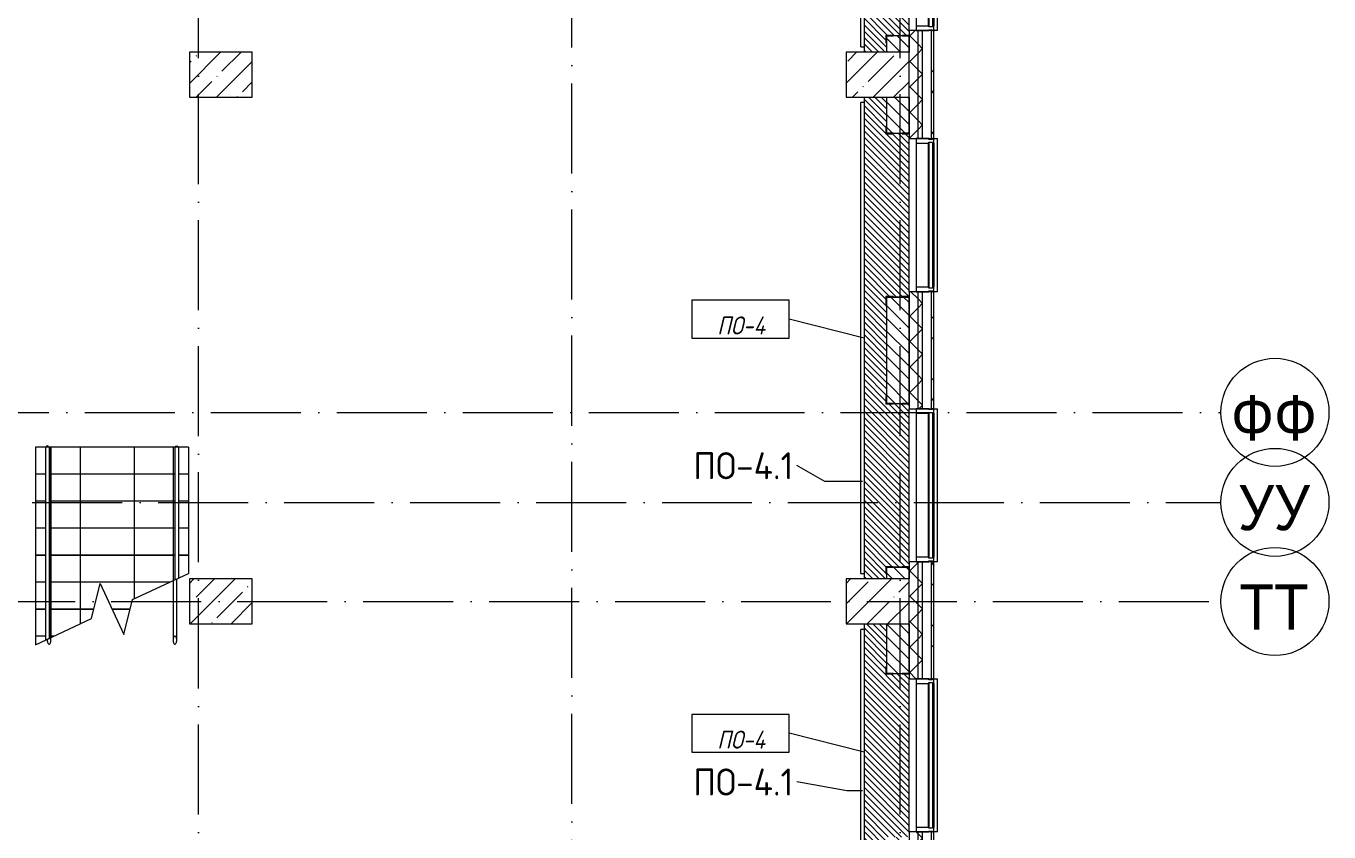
# Model space of a CAD drawing. Header units: millimetres. Extents: x -6467 to 106027, y -7090 to 195095.
# Drawn here: x 91435 to 105918, y 70921 to 79871 of the extents above; entities that cross this region are included whole.
import ezdxf

# ---------------------------------------------------------------- set-up
doc = ezdxf.new("R2010")
doc.units = ezdxf.units.MM
doc.linetypes.add('50_200_ШТРИХ_1Т_ш5_п1_п1_', pattern=[1400, 1000, -200, 0, -200])
for name, color, linetype, lineweight in [('A-FLOR', 7, 'Continuous', 9), ('A-FLOR-IDEN', 7, 'Continuous', 9), ('A-GLAZ', 7, 'Continuous', 5), ('A-GLAZ-CWMG', 7, 'Continuous', 9), ('A-GLAZ-CWMG-1', 7, 'Continuous', 20), ('A-WALL', 7, 'Continuous', 5), ('A-WALL-FNSH-1', 7, 'Continuous', 5), ('A-WALL-IDEN', 7, 'Continuous', 9), ('I-WALL', 7, 'Continuous', 5), ('S-COLS', 7, 'Continuous', 9), ('S-COLS-1', 7, 'Continuous', 5), ('Балясины', 7, 'Continuous', 5), ('Верхние поручни', 7, 'Continuous', 9), ('Ограждение-2', 7, 'Continuous', 5), ('Перила', 7, 'Continuous', 9)]:
    doc.layers.add(name, color=color, linetype=linetype, lineweight=lineweight)
for name, color, linetype, lineweight, true_color in [('A-FLOR-PATT-1', 7, 'Continuous', 5, 0xd61c12), ('A-GENM-1', 7, 'Continuous', 9, 0xaaaaaa), ('A-GENM-2', 7, 'Continuous', 20, 0xaaaaaa), ('A-WALL-3', 7, 'Continuous', 5, 0x787878), ('S-STRS-1', 7, 'Continuous', 9, 0xaaaaaa), ('S-STRS-2', 7, 'Continuous', 5, 0xbfbfbf), ('S-STRS-MBND-1', 7, 'Continuous', 9, 0xaaaaaa), ('Оси-1', 7, 'Continuous', 20, 0xaaaaaa), ('Оси-2', 7, 'Continuous', 9, 0xaaaaaa), ('Оси-3', 7, '50_200_ШТРИХ_1Т_ш5_п1_п1_', 9, 0xaaaaaa)]:
    doc.layers.add(name, color=color, linetype=linetype, lineweight=lineweight, true_color=true_color)
doc.styles.add('Arial', font='arial.ttf', dxfattribs={"width": 0.9, "height": 500})
doc.styles.add('GOST Common', font='', dxfattribs={"height": 300})
doc.styles.add('GOST Common_I', font='', dxfattribs={"width": 0.9, "height": 200})
doc.styles.get('GOST Common').set_extended_font_data('GOST Common')
doc.styles.get('GOST Common_I').set_extended_font_data('GOST Common', italic=True)
pattern_1 = [(45, (0, 0), (-141.42136, 141.42136), []), (135, (0, 0), (-141.42136, -141.42136), [])]
pattern_2 = [(90, (93240, 75196.04), (-600, 4e-14), []), (180, (93240, 75196.04), (-7e-14, -600), [])]

# ---------------------------------------------------------------- blocks, each defined once
blk = doc.blocks.new('Прямоугольный импост - Импост структурный с накладкой - 180мм-22437226-АИ_План этажа Радиаторы_2')
at = {"layer": 'A-GLAZ-CWMG-1'}
for p, q in [((-50, 0), (-50, 17)), ((-50, 17), (0, 17)), ((-40, 0), (-50, 0)), ((-40, -40), (-40, 0)), ((0, 0), (-10, 0)), ((-10, 0), (-10, -40)), ((0, 17), (0, 0)), ((-50, -180), (-50, -40)), ((-50, -40), (-40, -40)), ((-10, -40), (0, -40)), ((0, -40), (0, -180)), ((0, -180), (-50, -180))]:
    blk.add_line(p, q, dxfattribs=at)
blk = doc.blocks.new('Прямоугольный импост - Импост структурный с накладкой - 180мм-22437089-АИ_План этажа Радиаторы_2')
at = {"layer": 'A-GLAZ-CWMG'}
for p, q in [((47650, 55111), (46050, 55111)), ((47650, 54931), (46050, 54931)), ((47650, 54914), (46050, 54914))]:
    blk.add_line(p, q, dxfattribs=at)
blk = doc.blocks.new('Прямоугольный импост - Импост структурный с накладкой - 180мм-22437297-АИ_План этажа Радиаторы_2')
at = {"layer": 'A-GLAZ-CWMG-1'}
for p, q in [((0, 17), (-50, 17)), ((-50, 17), (-50, 0)), ((-50, 0), (-40, 0)), ((-40, 0), (-40, -40)), ((-10, -40), (-10, 0)), ((-10, 0), (0, 0)), ((0, 0), (0, 17)), ((-40, -40), (-50, -40)), ((-50, -40), (-50, -180)), ((0, -40), (-10, -40)), ((0, -180), (0, -40)), ((-50, -180), (0, -180))]:
    blk.add_line(p, q, dxfattribs=at)
blk = doc.blocks.new('BSC_Колонна _Прямоугольная - 500х700-V304-АИ_План этажа Радиаторы_2')
at = {"layer": 'S-COLS-1'}
h = blk.add_hatch(dxfattribs=at)
h.set_pattern_fill('FP_200', color=256, style=0, pattern_type=2)
h.set_pattern_definition([(315, (-73481.04, 93600), (228.0985, 228.0985), []), (315, (-73481.04, 93371.9), (228.0985, 228.0985), [403.225, -80.645, 6.706, -73.939])])
h.paths.add_polyline_path([(-250, 350), (-250, -350), (250, -350), (250, 350), (-232, 350)])
for p, q in [((250, 350), (-250, 350)), ((-250, 350), (-250, -350)), ((250, -350), (250, 350)), ((-250, -350), (250, -350))]:
    blk.add_line(p, q, dxfattribs=at)
blk = doc.blocks.new('BSC_Колонна _Прямоугольная - 500х700-V306-АИ_План этажа Радиаторы_2')
at = {"layer": 'S-COLS-1'}
h = blk.add_hatch(dxfattribs=at)
h.set_pattern_fill('FP_202', color=256, style=0, pattern_type=2)
h.set_pattern_definition([(315, (-73481.04, 100900), (228.0985, 228.0985), []), (315, (-73481.04, 100671.9), (228.0985, 228.0985), [403.225, -80.645, 6.706, -73.939])])
h.paths.add_polyline_path([(-250, 73), (-250, -350), (250, -350), (250, 350), (-250, 350)])
for p, q in [((250, 350), (-250, 350)), ((-250, 350), (-250, -350)), ((250, -350), (250, 350)), ((-250, -350), (250, -350))]:
    blk.add_line(p, q, dxfattribs=at)
blk = doc.blocks.new('BSC_Колонна _Прямоугольная - 500х700-V307-АИ_План этажа Радиаторы_2')
at = {"layer": 'S-COLS-1'}
h = blk.add_hatch(dxfattribs=at)
h.set_pattern_fill('FP_203', color=256, style=0, pattern_type=2)
h.set_pattern_definition([(315, (-79331.04, 93600), (228.0985, 228.0985), []), (315, (-79331.04, 93371.9), (228.0985, 228.0985), [403.225, -80.645, 6.706, -73.939])])
h.paths.add_polyline_path([(-250, 350), (-250, -350), (250, -350), (250, 350)])
for p, q in [((250, 350), (-250, 350)), ((-250, 350), (-250, -350)), ((250, -350), (250, 350)), ((-250, -350), (250, -350))]:
    blk.add_line(p, q, dxfattribs=at)
blk = doc.blocks.new('BSC_Колонна _Прямоугольная - 500х700-V308-АИ_План этажа Радиаторы_2')
at = {"layer": 'S-COLS-1'}
h = blk.add_hatch(dxfattribs=at)
h.set_pattern_fill('FP_204', color=256, style=0, pattern_type=2)
h.set_pattern_definition([(315, (-79331.04, 100900), (228.0985, 228.0985), []), (315, (-79331.04, 100671.9), (228.0985, 228.0985), [403.225, -80.645, 6.706, -73.939])])
h.paths.add_polyline_path([(-250, 350), (-250, -350), (250, -350), (250, 350)])
for p, q in [((250, 350), (-250, 350)), ((-250, 350), (-250, -350)), ((250, -350), (250, 350)), ((-250, -350), (250, -350))]:
    blk.add_line(p, q, dxfattribs=at)
blk = doc.blocks.new('Ограждение - 25 мм-23203566-АИ_План этажа Радиаторы_2')
at = {"layer": 'Ограждение-2'}
h = blk.add_hatch(dxfattribs=at)
h.set_pattern_fill('FP_238', color=256, style=0, pattern_type=2)
h.set_pattern_definition([(225, (93109.6, -75196.04), (70.71068, -70.71068), [])])
h.paths.add_polyline_path([(12, 0), (-13, 0), (-9, 9), (0, 12), (9, 9)])
at = {"layer": 'Балясины'}
blk.add_arc((0, 0), 12.5, 360, 180, dxfattribs=at)
blk = doc.blocks.new('Ограждение - Ограждение-23203460-АИ_План этажа Радиаторы_2')
at = {"extrusion": (0, 0, -1), "zscale": -1}
blk.add_blockref('Ограждение - 25 мм-23203566-АИ_План этажа Радиаторы_2', (-93110, 75196), dxfattribs=at)
blk = doc.blocks.new('Тип верхнего поручня - Верхний поручень_Внутренний_-23203518-АИ_План этажа Радиаторы_2')
at = {"layer": 'Верхние поручни'}
for p, q in [((93130, 75196), (93090, 75196)), ((93090, 75196), (93090, 73722)), ((93130, 75196), (93130, 73741)), ((93090, 73722), (93130, 73741))]:
    blk.add_line(p, q, dxfattribs=at)
blk = doc.blocks.new('Тип перил - Перила_Внутренний_-23203534-АИ_План этажа Радиаторы_2')
at = {"layer": 'Перила'}
for p, q in [((93070, 75196), (93070, 73051)), ((93110, 73051), (93110, 73732))]:
    blk.add_line(p, q, dxfattribs=at)
at = {"layer": 'Перила', "flags": 128}
for points in [[(93110, 73051), (93109, 73060), (93108, 73068), (93106, 73076), (93104, 73083), (93101, 73089), (93097, 73093), (93094, 73095), (93090, 73096), (93086, 73095), (93082, 73093), (93078, 73089), (93075, 73083), (93073, 73076), (93071, 73068), (93070, 73060), (93070, 73051)], [(93070, 73051), (93070, 73043), (93071, 73034), (93073, 73026), (93075, 73020), (93078, 73014), (93082, 73010), (93086, 73007), (93090, 73007), (93094, 73007), (93097, 73010), (93101, 73014), (93104, 73020), (93106, 73026), (93108, 73034), (93109, 73043), (93110, 73051)]]:
    blk.add_lwpolyline(points, dxfattribs=at)
blk = doc.blocks.new('Тип перил - Перила_Внутренний_-V348-АИ_План этажа Радиаторы_2')
at = {"layer": 'Перила'}
for p, q in [((93090, 75196), (93070, 75196)), ((93070, 75196), (93070, 73713)), ((93070, 73713), (93090, 73722))]:
    blk.add_line(p, q, dxfattribs=at)
blk = doc.blocks.new('Тип перил - Перила_Внутренний_-23203550-АИ_План этажа Радиаторы_2')
at = {"layer": 'Перила'}
for p, q in [((93070, 75196), (93070, 73051)), ((93110, 73051), (93110, 73732))]:
    blk.add_line(p, q, dxfattribs=at)
at = {"layer": 'Перила', "flags": 128}
for points in [[(93110, 73051), (93109, 73060), (93108, 73068), (93106, 73076), (93104, 73083), (93101, 73089), (93097, 73093), (93094, 73095), (93090, 73096), (93086, 73095), (93082, 73093), (93078, 73089), (93075, 73083), (93073, 73076), (93071, 73068), (93070, 73060), (93070, 73051)], [(93070, 73051), (93070, 73043), (93071, 73034), (93073, 73026), (93075, 73020), (93078, 73014), (93082, 73010), (93086, 73007), (93090, 73007), (93094, 73007), (93097, 73010), (93101, 73014), (93104, 73020), (93106, 73026), (93108, 73034), (93109, 73043), (93110, 73051)]]:
    blk.add_lwpolyline(points, dxfattribs=at)
blk = doc.blocks.new('Тип перил - Перила_Внутренний_-V349-АИ_План этажа Радиаторы_2')
at = {"layer": 'Перила'}
for p, q in [((93090, 75196), (93070, 75196)), ((93070, 75196), (93070, 73713)), ((93070, 73713), (93090, 73722))]:
    blk.add_line(p, q, dxfattribs=at)
blk = doc.blocks.new('Фахверк _газобетон торцы_320 - Фахверк _газобетон торцы_-25573827-АИ_План этажа Радиаторы_2')
at = {"layer": 'A-GENM-2'}
for p, q in [((89406, 11135), (89325, 11135)), ((89325, 11135), (89325, 11129)), ((89325, 11129), (89400, 11129)), ((89400, 11129), (89400, 11054)), ((89400, 11054), (89406, 11054)), ((89406, 11054), (89406, 11135)), ((89400, 10879), (89325, 10879)), ((89325, 10879), (89325, 10873)), ((89325, 10873), (89406, 10873)), ((89400, 10954), (89400, 10879)), ((89406, 10954), (89400, 10954)), ((89406, 10873), (89406, 10954))]:
    blk.add_line(p, q, dxfattribs=at)
blk = doc.blocks.new('Фахверк _газобетон торцы_322 - Фахверк _газобетон торцы_-25573867-АИ_План этажа Радиаторы_2')
at = {"layer": 'A-GENM-2'}
for p, q in [((89406, 11135), (89325, 11135)), ((89325, 11135), (89325, 11129)), ((89325, 11129), (89400, 11129)), ((89400, 11129), (89400, 11054)), ((89400, 11054), (89406, 11054)), ((89406, 11054), (89406, 11135)), ((89400, 10879), (89325, 10879)), ((89325, 10879), (89325, 10873)), ((89325, 10873), (89406, 10873)), ((89400, 10954), (89400, 10879)), ((89406, 10954), (89400, 10954)), ((89406, 10873), (89406, 10954))]:
    blk.add_line(p, q, dxfattribs=at)
blk = doc.blocks.new('Фахверк _газобетон торцы_323 - Фахверк _газобетон торцы_-25573887-АИ_План этажа Радиаторы_2')
at = {"layer": 'A-GENM-2'}
for p, q in [((89406, 156989), (89325, 156989)), ((89325, 156989), (89325, 156983)), ((89325, 156983), (89400, 156983)), ((89400, 156983), (89400, 156908)), ((89400, 156908), (89406, 156908)), ((89406, 156908), (89406, 156989)), ((89400, 156733), (89325, 156733)), ((89325, 156733), (89325, 156727)), ((89325, 156727), (89406, 156727)), ((89406, 156808), (89400, 156808)), ((89400, 156808), (89400, 156733)), ((89406, 156727), (89406, 156808))]:
    blk.add_line(p, q, dxfattribs=at)
blk = doc.blocks.new('Фахверк _газобетон торцы_324 - Фахверк _газобетон торцы_-25573907-АИ_План этажа Радиаторы_2')
at = {"layer": 'A-GENM-2'}
for p, q in [((89406, 11135), (89325, 11135)), ((89325, 11135), (89325, 11129)), ((89325, 11129), (89400, 11129)), ((89400, 11129), (89400, 11054)), ((89400, 11054), (89406, 11054)), ((89406, 11054), (89406, 11135)), ((89400, 10879), (89325, 10879)), ((89325, 10879), (89325, 10873)), ((89325, 10873), (89406, 10873)), ((89400, 10954), (89400, 10879)), ((89406, 10954), (89400, 10954)), ((89406, 10873), (89406, 10954))]:
    blk.add_line(p, q, dxfattribs=at)
blk = doc.blocks.new('Фахверк _газобетон торцы_325 - Фахверк _газобетон торцы_-25573927-АИ_План этажа Радиаторы_2')
at = {"layer": 'A-GENM-2'}
for p, q in [((89406, 156989), (89325, 156989)), ((89325, 156989), (89325, 156983)), ((89325, 156983), (89400, 156983)), ((89400, 156983), (89400, 156908)), ((89400, 156908), (89406, 156908)), ((89406, 156908), (89406, 156989)), ((89400, 156733), (89325, 156733)), ((89325, 156733), (89325, 156727)), ((89325, 156727), (89406, 156727)), ((89406, 156808), (89400, 156808)), ((89400, 156808), (89400, 156733)), ((89406, 156727), (89406, 156808))]:
    blk.add_line(p, q, dxfattribs=at)
blk = doc.blocks.new('Фахверк _газобетон торцы_436 - Фахверк _газобетон торцы_-25577238-АИ_План этажа Радиаторы_2')
at = {"layer": 'A-GENM-2'}
for p, q in [((89406, 156989), (89325, 156989)), ((89325, 156989), (89325, 156983)), ((89325, 156983), (89400, 156983)), ((89400, 156983), (89400, 156908)), ((89400, 156908), (89406, 156908)), ((89406, 156908), (89406, 156989)), ((89400, 156733), (89325, 156733)), ((89325, 156733), (89325, 156727)), ((89325, 156727), (89406, 156727)), ((89406, 156808), (89400, 156808)), ((89400, 156808), (89400, 156733)), ((89406, 156727), (89406, 156808))]:
    blk.add_line(p, q, dxfattribs=at)
blk = doc.blocks.new('Отлив_СКБ - Отлив витража-V389-АИ_План этажа Радиаторы_2')
at = {"layer": 'A-GLAZ'}
for p, q in [((0, 59), (0, 100)), ((1700, 100), (0, 100)), ((50, 2), (1650, 2)), ((1700, 100), (1700, 59)), ((1650, 0), (50, 0))]:
    blk.add_line(p, q, dxfattribs=at)
blk = doc.blocks.new('Ограждение - 25 мм-V425-АИ_План этажа Радиаторы_2')
at = {"layer": 'Балясины'}
blk.add_arc((0, 0), 12.5, 360, 180, dxfattribs=at)
blk = doc.blocks.new('Ограждение - Ограждение-26243278-АИ_План этажа Радиаторы_2')
blk.add_blockref('Ограждение - 25 мм-V425-АИ_План этажа Радиаторы_2', (91670, 75196))
blk = doc.blocks.new('Тип верхнего поручня - Верхний поручень_Внутренний_-26243284-АИ_План этажа Радиаторы_2')
at = {"layer": 'Верхние поручни'}
for p, q in [((91690, 75196), (91650, 75196)), ((91650, 75196), (91650, 73051)), ((91690, 75196), (91690, 73070)), ((91650, 73051), (91690, 73070))]:
    blk.add_line(p, q, dxfattribs=at)
blk = doc.blocks.new('Тип перил - Перила_Внутренний_-26243299-АИ_План этажа Радиаторы_2')
at = {"layer": 'Перила'}
for p, q in [((91710, 73051), (91710, 75196)), ((91670, 73060), (91670, 73051)), ((91671, 73060), (91670, 73051)), ((91692, 73096), (91690, 73096))]:
    blk.add_line(p, q, dxfattribs=at)
at = {"layer": 'Перила', "flags": 128}
for points in [[(91670, 73051), (91671, 73043), (91672, 73034), (91674, 73026), (91676, 73020), (91679, 73014), (91683, 73010), (91686, 73007), (91690, 73007), (91694, 73007), (91698, 73010), (91702, 73014), (91705, 73020), (91707, 73026), (91709, 73034), (91710, 73043), (91710, 73051)], [(91710, 73051), (91710, 73060), (91709, 73068), (91707, 73076)]]:
    blk.add_lwpolyline(points, dxfattribs=at)
blk = doc.blocks.new('Тип перил - Перила_Внутренний_-V426-АИ_План этажа Радиаторы_2')
at = {"layer": 'Перила'}
for p, q in [((91710, 75196), (91692, 75196)), ((91710, 75196), (91710, 73079)), ((91692, 73070), (91710, 73079))]:
    blk.add_line(p, q, dxfattribs=at)
blk = doc.blocks.new('Тип перил - Перила_Внутренний_-26243314-АИ_План этажа Радиаторы_2')
at = {"layer": 'Перила'}
for p, q in [((91710, 73051), (91710, 75196)), ((91670, 73060), (91670, 73051)), ((91671, 73060), (91670, 73051)), ((91692, 73096), (91690, 73096))]:
    blk.add_line(p, q, dxfattribs=at)
at = {"layer": 'Перила', "flags": 128}
for points in [[(91670, 73051), (91671, 73043), (91672, 73034), (91674, 73026), (91676, 73020), (91679, 73014), (91683, 73010), (91686, 73007), (91690, 73007), (91694, 73007), (91698, 73010), (91702, 73014), (91705, 73020), (91707, 73026), (91709, 73034), (91710, 73043), (91710, 73051)], [(91710, 73051), (91710, 73060), (91709, 73068), (91707, 73076)]]:
    blk.add_lwpolyline(points, dxfattribs=at)
blk = doc.blocks.new('Тип перил - Перила_Внутренний_-V427-АИ_План этажа Радиаторы_2')
at = {"layer": 'Перила'}
for p, q in [((91710, 75196), (91692, 75196)), ((91710, 75196), (91710, 73079)), ((91692, 73070), (91710, 73079))]:
    blk.add_line(p, q, dxfattribs=at)
blk = doc.blocks.new('Ось сетки - Круг_Ø6_00__ISO-2_5_0_9K_-17386508-АИ_План этажа Радиаторы_2')
at = {"layer": 'Оси-1'}
blk.add_circle((0, 0), 3, dxfattribs=at)
blk = doc.blocks.new('AAR_СКБ_Марка_Перекрытия_1 мм - Марка пола-27961726-АИ_План этажа Радиаторы_2')
at = {"layer": 'A-FLOR-IDEN'}
for p, q in [((2.723, 2.101), (-2.69, 2.101)), ((-2.69, 2.101), (-2.69, 0)), ((2.723, 0), (2.723, 2.101)), ((-2.69, 0), (2.723, 0))]:
    blk.add_line(p, q, dxfattribs=at)

msp = doc.modelspace()

# ---------------------------------------------------------------- hatches: boundary and pattern name
at = {"layer": 'A-FLOR-PATT-1'}
h = msp.add_hatch(dxfattribs=at)
h.set_pattern_fill('FP_320', color=256, style=0, pattern_type=2)
h.set_pattern_definition([(315, (101000, 80555.87), (35.3553, 35.3553), [])])
h.paths.add_polyline_path([(100750, 79581), (101000, 79581), (101000, 79686), (100994, 79686), (100994, 79767), (101075, 79767), (101075, 79761), (101175, 79761), (101175, 79767), (101250, 79767), (101250, 81531), (100750, 81531), (100750, 79641)])
h = msp.add_hatch(dxfattribs=at)
h.set_pattern_fill('FP_319', color=256, style=0, pattern_type=2)
h.set_pattern_definition([(315, (101000, 76406.04), (35.3553, 35.3553), [])])
h.paths.add_polyline_path([(100750, 73731), (101000, 73731), (101000, 73786), (100994, 73786), (100994, 73867), (101075, 73867), (101075, 73861), (101175, 73861), (101175, 73867), (101250, 73867), (101249, 75675), (101175, 75675), (101175, 75681), (101075, 75681), (101075, 75675), (100994, 75675), (100994, 75756), (101000, 75756), (101000, 76786), (100994, 76786), (100994, 76867), (101075, 76867), (101075, 76861), (101175, 76861), (101175, 76867), (101250, 76867), (101250, 78675), (101175, 78675), (101175, 78681), (101075, 78681), (101075, 78675), (100994, 78675), (100994, 78756), (101000, 78756), (101000, 79081), (100750, 79081), (100750, 73791)])
h = msp.add_hatch(dxfattribs=at)
h.set_pattern_fill('FP_318', color=256, style=0, pattern_type=2)
h.set_pattern_definition([(315, (101000, 71806.04), (35.3553, 35.3553), [])])
h.paths.add_polyline_path([(100750, 70381), (101000, 70381), (101000, 70786), (100994, 70786), (100994, 70867), (101075, 70867), (101075, 70861), (101175, 70861), (101175, 70867), (101250, 70867), (101250, 72675), (101175, 72675), (101175, 72681), (101075, 72681), (101075, 72675), (100994, 72675), (100994, 72756), (101000, 72756), (101000, 73231), (100750, 73231), (100750, 70441)])
at = {"layer": 'A-WALL'}
h = msp.add_hatch(dxfattribs=at)
h.set_pattern_fill('FP_125', color=256, style=0, pattern_type=2)
h.set_pattern_definition(pattern_1)
h.paths.add_polyline_path([(101400, 47071), (101400, 47571), (101350, 47571), (101350, 47071)])
h.paths.add_polyline_path([(101400, 48421), (101400, 55971), (101350, 55971), (101350, 48421)])
h.paths.add_polyline_path([(101400, 69621), (101400, 70921), (101350, 70921), (101350, 69621)])
h.paths.add_polyline_path([(101400, 72621), (101400, 73921), (101350, 73921), (101350, 72621)])
h.paths.add_polyline_path([(101350, 75621), (101400, 75621), (101400, 76921), (101350, 76921), (101350, 75712)])
h.paths.add_polyline_path([(101400, 78621), (101400, 79821), (101350, 79821), (101350, 78621)])
h.paths.add_polyline_path([(101400, 81521), (101400, 85781), (101350, 85781), (101350, 81521)])
h = msp.add_hatch(dxfattribs=at)
h.set_pattern_fill('FP_125', color=256, style=0, pattern_type=2)
h.set_pattern_definition(pattern_1)
h.paths.add_polyline_path([(101350, 47071), (101350, 47571), (101250, 47571), (101250, 47071)])
h.paths.add_polyline_path([(101350, 48421), (101350, 55971), (101250, 55971), (101250, 48421)])
h.paths.add_polyline_path([(101350, 69621), (101350, 70921), (101250, 70921), (101250, 69621)])
h.paths.add_polyline_path([(101350, 72621), (101350, 73921), (101250, 73921), (101250, 72621)])
h.paths.add_polyline_path([(101350, 75621), (101350, 76921), (101250, 76921), (101250, 75621)])
h.paths.add_polyline_path([(101250, 78621), (101350, 78621), (101350, 79821), (101250, 79821), (101250, 79081)])
h.paths.add_polyline_path([(101250, 81521), (101350, 81521), (101350, 85681), (101250, 85681), (101250, 81531)])
at = {"layer": 'A-WALL-3'}
h = msp.add_hatch(dxfattribs=at)
h.set_pattern_fill('FP_124', color=256, style=0, pattern_type=2)
h.set_pattern_definition([(135, (0, 0), (-342.1478, -342.1478), []), (135, (228.1, 0), (-342.1478, -342.1478), [])])
h.paths.add_polyline_path([(101527, 47071), (101527, 47571), (101500, 47571), (101500, 47071)])
h.paths.add_polyline_path([(101527, 48421), (101527, 55971), (101500, 55971), (101500, 48421)])
h.paths.add_polyline_path([(101500, 69621), (101527, 69621), (101527, 70921), (101500, 70921), (101500, 70081)])
h.paths.add_polyline_path([(101500, 72621), (101527, 72621), (101527, 73921), (101500, 73921), (101500, 72897)])
h.paths.add_polyline_path([(101527, 75621), (101527, 76921), (101500, 76921), (101500, 75621)])
h.paths.add_polyline_path([(101527, 78621), (101527, 79821), (101500, 79821), (101500, 78621)])
h.paths.add_polyline_path([(101500, 81521), (101527, 81521), (101527, 85931), (101500, 85931), (101500, 81696)])
at = {"layer": 'I-WALL'}
h = msp.add_hatch(dxfattribs=at)
h.set_pattern_fill('FP_2', color=256, style=0, pattern_type=2)
h.set_pattern_definition([(135, (0, 0), (-70.71068, -70.71068), [])])
h.paths.add_polyline_path([(101000, 69681), (101250, 69681), (101250, 69881), (101000, 69881)])
h.paths.add_polyline_path([(101250, 70381), (101250, 70861), (101000, 70861), (101000, 70381), (101102, 70381)])
h.paths.add_polyline_path([(101243, 72681), (101250, 72681), (101250, 73231), (101000, 73231), (101000, 72681)])
h.paths.add_polyline_path([(101027, 73731), (101250, 73731), (101250, 73861), (101000, 73861), (101000, 73731)])
h.paths.add_polyline_path([(101000, 75681), (101250, 75681), (101250, 76861), (101000, 76861), (101000, 75712)])
h.paths.add_polyline_path([(101250, 78681), (101250, 79081), (101000, 79081), (101000, 78681), (101243, 78681)])
h.paths.add_polyline_path([(101250, 79581), (101250, 79761), (101000, 79761), (101000, 79581), (101243, 79581)])
at = {"layer": 'S-STRS-2'}
h = msp.add_hatch(dxfattribs=at)
h.set_pattern_fill('FP_237', color=256, style=0, pattern_type=2)
h.set_pattern_definition(pattern_2)
h.paths.add_polyline_path([(93070, 74896), (93072, 75195), (91710, 75195), (91710, 74896), (93058, 74896)])
h.paths.add_polyline_path([(91650, 74896), (91650, 75196), (91540, 75196), (91540, 74896)])
h.paths.add_polyline_path([(93130, 74896), (93240, 74896), (93240, 75196), (93130, 75196), (93130, 75009)])
h = msp.add_hatch(dxfattribs=at)
h.set_pattern_fill('FP_237', color=256, style=0, pattern_type=2)
h.set_pattern_definition(pattern_2)
h.paths.add_polyline_path([(93070, 74596), (93072, 74895), (91710, 74895), (91710, 74596), (93058, 74596)])
h.paths.add_polyline_path([(91650, 74596), (91650, 74896), (91540, 74896), (91540, 74596)])
h.paths.add_polyline_path([(93130, 74596), (93240, 74596), (93240, 74896), (93130, 74896), (93130, 74657)])
h = msp.add_hatch(dxfattribs=at)
h.set_pattern_fill('FP_237', color=256, style=0, pattern_type=2)
h.set_pattern_definition(pattern_2)
h.paths.add_polyline_path([(92522, 74296), (93070, 74296), (93072, 74595), (91710, 74595), (91710, 74296), (91725, 74296)])
h.paths.add_polyline_path([(91650, 74296), (91650, 74596), (91540, 74596), (91540, 74296)])
h.paths.add_polyline_path([(93130, 74296), (93240, 74296), (93240, 74596), (93130, 74596), (93130, 74305)])
h = msp.add_hatch(dxfattribs=at)
h.set_pattern_fill('FP_237', color=256, style=0, pattern_type=2)
h.set_pattern_definition(pattern_2)
h.paths.add_polyline_path([(92522, 73996), (93070, 73996), (93072, 74295), (91710, 74295), (91710, 73996), (91726, 73996)])
h.paths.add_polyline_path([(91650, 73996), (91650, 74296), (91540, 74296), (91540, 73996)])
h.paths.add_polyline_path([(93240, 73996), (93240, 74296), (93130, 74296), (93130, 73996)])
h = msp.add_hatch(dxfattribs=at)
h.set_pattern_fill('FP_237', color=256, style=0, pattern_type=2)
h.set_pattern_definition(pattern_2)
h.paths.add_polyline_path([(92258, 73696), (93033, 73696), (93070, 73713), (93072, 73995), (91710, 73995), (91710, 73696), (92189, 73696)])
h.paths.add_polyline_path([(91540, 73696), (91650, 73696), (91650, 73996), (91540, 73996)])
h.paths.add_polyline_path([(93130, 73741), (93240, 73792), (93240, 73996), (93130, 73996), (93130, 73836)])
h = msp.add_hatch(dxfattribs=at)
h.set_pattern_fill('FP_237', color=256, style=0, pattern_type=2)
h.set_pattern_definition(pattern_2)
h.paths.add_polyline_path([(91540, 73396), (91650, 73396), (91650, 73696), (91540, 73696), (91540, 73601)])
h.paths.add_polyline_path([(92390, 73396), (92591, 73396), (92617, 73502), (93033, 73696), (91710, 73695), (91710, 73396), (92189, 73396), (92258, 73679), (92295, 73601)])
h = msp.add_hatch(dxfattribs=at)
h.set_pattern_fill('FP_237', color=256, style=0, pattern_type=2)
h.set_pattern_definition(pattern_2)
h.paths.add_polyline_path([(91540, 73096), (91650, 73096), (91650, 73396), (91540, 73396), (91540, 73249)])
h.paths.add_polyline_path([(91710, 73096), (91747, 73096), (92163, 73290), (92189, 73396), (91710, 73395), (91710, 73149)])
h.paths.add_polyline_path([(92522, 73113), (92591, 73396), (92390, 73396)])
h = msp.add_hatch(dxfattribs=at)
h.set_pattern_fill('FP_237', color=256, style=0, pattern_type=2)
h.set_pattern_definition(pattern_2)
h.paths.add_polyline_path([(91540, 73000), (91650, 73051), (91650, 73096), (91540, 73096), (91540, 73051)])
h.paths.add_polyline_path([(91710, 73079), (91747, 73096), (91710, 73095)])

# ---------------------------------------------------------------- linework, layer by layer
at = {"layer": 'A-FLOR'}
for p, q in [((101250, 79821), (101250, 81521)), ((100750, 79641), (100750, 79581)), ((100750, 79081), (100750, 79021)), ((101250, 76921), (101250, 78621)), ((101075, 76861), (101175, 76861)), ((101250, 73921), (101250, 75621)), ((100750, 73791), (100750, 73731)), ((101075, 73861), (101175, 73861)), ((100750, 73231), (100750, 73171)), ((101250, 70921), (101250, 72621))]:
    msp.add_line(p, q, dxfattribs=at)
at = {"layer": 'A-FLOR-IDEN'}
for p, q in [((100750, 76406), (99919, 76616)), ((100750, 71806), (99919, 72016))]:
    msp.add_line(p, q, dxfattribs=at)
at = {"layer": 'A-WALL'}
for p, q in [((100715, 79641), (100715, 81471)), ((100750, 81471), (100750, 79641)), ((101350, 78621), (101350, 79821)), ((101400, 78621), (101400, 79821)), ((101500, 78621), (101500, 79821)), ((101250, 79761), (101000, 79761)), ((101000, 79761), (101000, 79581)), ((101250, 79581), (101250, 79761)), ((100715, 79641), (100750, 79641)), ((101000, 79081), (101000, 78681)), ((101250, 78681), (101250, 79081)), ((100715, 73791), (100715, 79021)), ((100750, 79021), (100715, 79021)), ((100750, 79021), (100750, 73791)), ((101000, 78681), (101250, 78681)), ((101350, 75621), (101350, 76921)), ((101400, 75621), (101400, 76921)), ((101500, 75621), (101500, 76921)), ((101250, 76861), (101000, 76861)), ((101000, 76861), (101000, 75681)), ((101250, 75681), (101250, 76861)), ((101000, 75681), (101250, 75681)), ((101350, 72621), (101350, 73921)), ((101400, 72621), (101400, 73921)), ((101500, 72621), (101500, 73921)), ((100715, 73791), (100750, 73791)), ((101250, 73861), (101000, 73861)), ((101000, 73861), (101000, 73731)), ((101250, 73731), (101250, 73861)), ((100715, 70441), (100715, 73171)), ((100750, 73171), (100715, 73171)), ((100750, 73171), (100750, 70441)), ((101000, 73231), (101000, 72681)), ((101250, 72681), (101250, 73231)), ((101000, 72681), (101250, 72681)), ((101350, 69621), (101350, 70921)), ((101400, 69621), (101400, 70921)), ((101500, 69621), (101500, 70921))]:
    msp.add_line(p, q, dxfattribs=at)
at = {"layer": 'A-WALL-FNSH-1'}
for p, q in [((101250, 79821), (101250, 79581)), ((101527, 79821), (101250, 79821)), ((101527, 78621), (101527, 79821)), ((101250, 79081), (101250, 78621)), ((101250, 78621), (101527, 78621)), ((101250, 76921), (101250, 75621)), ((101527, 76921), (101250, 76921)), ((101527, 75621), (101527, 76921)), ((101250, 75621), (101527, 75621)), ((101250, 73921), (101250, 73731)), ((101527, 73921), (101250, 73921)), ((101527, 72621), (101527, 73921)), ((101250, 73231), (101250, 72621)), ((101250, 72621), (101527, 72621)), ((101250, 70921), (101250, 70381)), ((101527, 70921), (101250, 70921)), ((101527, 69621), (101527, 70921))]:
    msp.add_line(p, q, dxfattribs=at)
at = {"layer": 'A-WALL-IDEN'}
for p, q in [((100313, 74813), (100004, 74991)), ((100732, 74813), (100313, 74813)), ((100560, 71376), (100004, 71478)), ((100732, 71376), (100560, 71376))]:
    msp.add_line(p, q, dxfattribs=at)
at = {"layer": 'S-STRS-1'}
for p, q in [((91650, 75196), (91540, 75196)), ((91540, 75196), (91540, 74896)), ((91650, 75196), (91540, 75196)), ((93090, 75196), (91692, 75196)), ((93090, 75196), (91692, 75196)), ((93240, 75196), (93130, 75196)), ((93240, 75196), (93130, 75196)), ((93240, 75196), (93240, 74896)), ((91540, 74896), (91540, 74596)), ((91650, 74896), (91540, 74896)), ((91650, 74896), (91540, 74896)), ((93090, 74896), (91692, 74896)), ((93090, 74896), (91692, 74896)), ((93240, 74896), (93130, 74896)), ((93240, 74896), (93130, 74896)), ((93240, 74896), (93240, 74596)), ((91540, 74596), (91540, 74296)), ((91650, 74596), (91540, 74596)), ((91650, 74596), (91540, 74596)), ((93090, 74596), (91692, 74596)), ((93090, 74596), (91692, 74596)), ((93240, 74596), (93130, 74596)), ((93240, 74596), (93130, 74596)), ((93240, 74596), (93240, 74296)), ((91540, 74296), (91540, 73996)), ((91650, 74296), (91540, 74296)), ((91650, 74296), (91540, 74296)), ((93090, 74296), (91692, 74296)), ((93090, 74296), (91692, 74296)), ((93240, 74296), (93130, 74296)), ((93240, 74296), (93130, 74296)), ((93240, 74296), (93240, 73996)), ((91540, 73996), (91540, 73696)), ((91650, 73996), (91540, 73996)), ((91650, 73996), (91540, 73996)), ((93090, 73996), (91692, 73996)), ((93090, 73996), (91692, 73996)), ((93240, 73996), (93130, 73996)), ((93240, 73996), (93130, 73996)), ((93240, 73996), (93240, 73792)), ((91540, 73696), (91540, 73396)), ((91650, 73696), (91540, 73696)), ((91650, 73696), (91540, 73696)), ((93033, 73696), (91692, 73696)), ((93033, 73696), (91692, 73696)), ((91540, 73396), (91540, 73096)), ((91650, 73396), (91540, 73396)), ((91650, 73396), (91540, 73396)), ((92189, 73396), (91692, 73396)), ((92189, 73396), (91692, 73396)), ((92591, 73396), (92390, 73396)), ((92591, 73396), (92390, 73396)), ((91540, 73096), (91540, 73000)), ((91650, 73096), (91540, 73096)), ((91650, 73096), (91540, 73096)), ((91747, 73096), (91692, 73096)), ((91747, 73096), (91692, 73096))]:
    msp.add_line(p, q, dxfattribs=at)
at = {"layer": 'S-STRS-MBND-1'}
for p, q in [((92617, 73502), (93240, 73792)), ((92163, 73290), (92258, 73679)), ((92258, 73679), (92522, 73113)), ((92522, 73113), (92617, 73502)), ((91540, 73000), (92163, 73290))]:
    msp.add_line(p, q, dxfattribs=at)
at = {"layer": 'Оси-3'}
for p, q in [((93350, -5890), (93350, 91281)), ((97500, 47431), (97500, 91281)), ((101150, -5890), (101150, 91281)), ((48686, 75581), (104718, 75581)), ((36900, 74581), (104718, 74581)), ((82581, 73481), (104718, 73481))]:
    msp.add_line(p, q, dxfattribs=at)

# ---------------------------------------------------------------- block references
at = {"layer": 'A-FLOR-IDEN', "xscale": 199.9999999999999, "yscale": 199.9999999999999, "zscale": 199.9999999999999}
for p in [(99374, 76406), (99374, 71806)]:
    msp.add_blockref('AAR_СКБ_Марка_Перекрытия_1 мм - Марка пола-27961726-АИ_План этажа Радиаторы_2', p, dxfattribs=at)
at = {"layer": 'A-GENM-1'}
for name, p, rotation in [('Фахверк _газобетон торцы_436 - Фахверк _газобетон торцы_-25577238-АИ_План этажа Радиаторы_2', (257983, -9639), 89.9999999999999), ('Фахверк _газобетон торцы_324 - Фахверк _газобетон торцы_-25573907-АИ_План этажа Радиаторы_2', (90121, 168081), 270.0000000000001), ('Фахверк _газобетон торцы_325 - Фахверк _газобетон торцы_-25573927-АИ_План этажа Радиаторы_2', (257983, -12539), 89.9999999999999), ('Фахверк _газобетон торцы_322 - Фахверк _газобетон торцы_-25573867-АИ_План этажа Радиаторы_2', (90121, 165081), 270.0000000000001), ('Фахверк _газобетон торцы_323 - Фахверк _газобетон торцы_-25573887-АИ_План этажа Радиаторы_2', (257983, -15539), 89.9999999999999), ('Фахверк _газобетон торцы_320 - Фахверк _газобетон торцы_-25573827-АИ_План этажа Радиаторы_2', (90121, 162081), 270.0000000000001)]:
    msp.add_blockref(name, p, dxfattribs=dict(at, rotation=rotation))
at = {"layer": 'A-GLAZ', "rotation": 269.9999999999995}
for p in [(101468, 81521), (101468, 78621), (101468, 75621), (101468, 72621)]:
    msp.add_blockref('Отлив_СКБ - Отлив витража-V389-АИ_План этажа Радиаторы_2', p, dxfattribs=at)
at = {"layer": 'A-GLAZ-CWMG'}
for name, p, rotation in [('Прямоугольный импост - Импост структурный с накладкой - 180мм-22437089-АИ_План этажа Радиаторы_2', (156441, 33821), 89.99999999999942), ('Прямоугольный импост - Импост структурный с накладкой - 180мм-22437297-АИ_План этажа Радиаторы_2', (101510, 79821), 269.999999999998), ('Прямоугольный импост - Импост структурный с накладкой - 180мм-22437089-АИ_План этажа Радиаторы_2', (156441, 30921), 89.99999999999942), ('Прямоугольный импост - Импост структурный с накладкой - 180мм-22437297-АИ_План этажа Радиаторы_2', (101510, 76921), 269.999999999998), ('Прямоугольный импост - Импост структурный с накладкой - 180мм-22437089-АИ_План этажа Радиаторы_2', (156441, 27921), 89.99999999999942), ('Прямоугольный импост - Импост структурный с накладкой - 180мм-22437297-АИ_План этажа Радиаторы_2', (101510, 73921), 269.999999999998), ('Прямоугольный импост - Импост структурный с накладкой - 180мм-22437089-АИ_План этажа Радиаторы_2', (156441, 24921), 89.99999999999942), ('Прямоугольный импост - Импост структурный с накладкой - 180мм-22437297-АИ_План этажа Радиаторы_2', (101510, 70921), 269.999999999998)]:
    msp.add_blockref(name, p, dxfattribs=dict(at, rotation=rotation))
at = {"layer": 'A-GLAZ-CWMG', "extrusion": (0, 0, -1), "rotation": 90.00000000000206}
for p in [(-101510, 78621), (-101510, 75621), (-101510, 72621)]:
    msp.add_blockref('Прямоугольный импост - Импост структурный с накладкой - 180мм-22437226-АИ_План этажа Радиаторы_2', p, dxfattribs=at)
at = {"layer": 'S-COLS', "rotation": 89.9999999999999}
for name, p in [('BSC_Колонна _Прямоугольная - 500х700-V307-АИ_План этажа Радиаторы_2', (93600, 79331)), ('BSC_Колонна _Прямоугольная - 500х700-V308-АИ_План этажа Радиаторы_2', (100900, 79331)), ('BSC_Колонна _Прямоугольная - 500х700-V304-АИ_План этажа Радиаторы_2', (93600, 73481)), ('BSC_Колонна _Прямоугольная - 500х700-V306-АИ_План этажа Радиаторы_2', (100900, 73481))]:
    msp.add_blockref(name, p, dxfattribs=at)
at = {"layer": 'Балясины'}
for name in ['Ограждение - Ограждение-26243278-АИ_План этажа Радиаторы_2', 'Ограждение - Ограждение-23203460-АИ_План этажа Радиаторы_2']:
    msp.add_blockref(name, (0, 0), dxfattribs=at)
at = {"layer": 'Верхние поручни'}
for name in ['Тип верхнего поручня - Верхний поручень_Внутренний_-26243284-АИ_План этажа Радиаторы_2', 'Тип верхнего поручня - Верхний поручень_Внутренний_-23203518-АИ_План этажа Радиаторы_2']:
    msp.add_blockref(name, (0, 0), dxfattribs=at)
at = {"layer": 'Оси-1', "xscale": 199.9999999999999, "yscale": 199.9999999999999, "zscale": 199.9999999999999, "rotation": 269.9999999999995}
for p in [(105318, 75581), (105318, 74581), (105318, 73481)]:
    msp.add_blockref('Ось сетки - Круг_Ø6_00__ISO-2_5_0_9K_-17386508-АИ_План этажа Радиаторы_2', p, dxfattribs=at)
at = {"layer": 'Перила'}
for name in ['Тип перил - Перила_Внутренний_-26243299-АИ_План этажа Радиаторы_2', 'Тип перил - Перила_Внутренний_-26243314-АИ_План этажа Радиаторы_2', 'Тип перил - Перила_Внутренний_-V426-АИ_План этажа Радиаторы_2', 'Тип перил - Перила_Внутренний_-V427-АИ_План этажа Радиаторы_2', 'Тип перил - Перила_Внутренний_-23203534-АИ_План этажа Радиаторы_2', 'Тип перил - Перила_Внутренний_-V348-АИ_План этажа Радиаторы_2', 'Тип перил - Перила_Внутренний_-23203550-АИ_План этажа Радиаторы_2', 'Тип перил - Перила_Внутренний_-V349-АИ_План этажа Радиаторы_2']:
    msp.add_blockref(name, (0, 0), dxfattribs=at)

# ---------------------------------------------------------------- texts
at = {"layer": 'A-FLOR-IDEN', "char_height": 200, "width": 572.4, "attachment_point": 5, "line_spacing_factor": 1.022766, "style": 'GOST Common_I'}
for insert in [(99384, 76546), (99384, 71946)]:
    msp.add_mtext('\\pxqc,t0.9,1.8,2.7,3.6,4.5,5.4,6.3,7.2,8.1,9,9.9,10.8,11.7,12.6,13.5,14.4,15.3,16.2,17.1,18,18.9,19.8,20.7,21.6,22.5,23.4,24.3,25.2,26.1,27,27.9,28.8;{ПО-4}', dxfattribs=dict(at, insert=insert))
at = {"layer": 'A-WALL-IDEN', "char_height": 300, "width": 1178, "attachment_point": 2, "line_spacing_factor": 1.022766, "style": 'GOST Common'}
for insert in [(99408, 75138), (99408, 71625)]:
    msp.add_mtext('\\pxqc,t0.26667,0.53333,0.8,1.06667,1.33333,1.6,1.86667,2.13333,2.4,2.66667,2.93333,3.2,3.46667,3.73333,4,4.26667,4.53333,4.8,5.06667,5.33333,5.6,5.86667,6.13333,6.4,6.66667,6.93333,7.2,7.46667,7.73333,8,8.26667,8.53333;{ПО-4.1}', dxfattribs=dict(at, insert=insert))
at = {"layer": 'Оси-2', "char_height": 500, "attachment_point": 5, "line_spacing_factor": 0.936439, "style": 'Arial'}
for s, insert, width in [('\\pxqc,t4.572,9.144,13.716,18.288,22.86,27.432,32.004,36.576,41.148,45.72,50.292,54.864,59.436,64.008,68.58,73.152,77.724,82.296,86.868,91.44,96.012,100.584,105.156,109.728,114.3,118.872,123.444,128.016,132.588,137.16,141.732,146.304;{ФФ}', (105307, 75519), 964.8), ('\\pxqc,t4.572,9.144,13.716,18.288,22.86,27.432,32.004,36.576,41.148,45.72,50.292,54.864,59.436,64.008,68.58,73.152,77.724,82.296,86.868,91.44,96.012,100.584,105.156,109.728,114.3,118.872,123.444,128.016,132.588,137.16,141.732,146.304;{УУ}', (105307, 74519), 822.6), ('\\pxqc,t4.572,9.144,13.716,18.288,22.86,27.432,32.004,36.576,41.148,45.72,50.292,54.864,59.436,64.008,68.58,73.152,77.724,82.296,86.868,91.44,96.012,100.584,105.156,109.728,114.3,118.872,123.444,128.016,132.588,137.16,141.732,146.304;{ТТ}', (105307, 73419), 797.4)]:
    msp.add_mtext(s, dxfattribs=dict(at, insert=insert, width=width))

doc.saveas('drawing.dxf')
